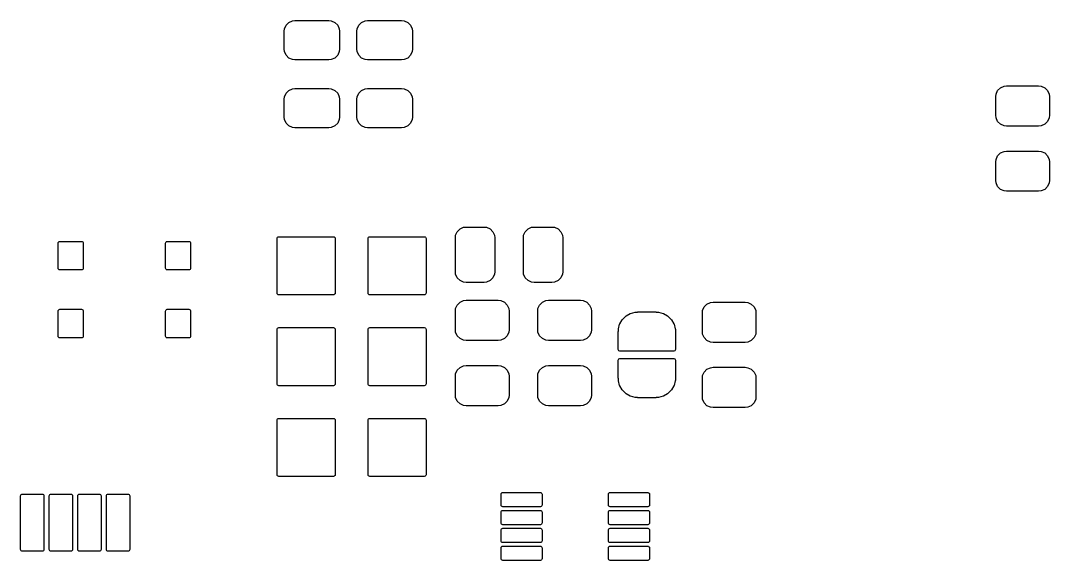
# Model space of a CAD drawing. Header units: inches. Extents: x 0.27 to 5.32, y 0.14 to 3.22.
# Drawn here: x 1.543 to 2.675, y 1.861 to 2.456 of the extents above; entities that cross this region are included whole.
import ezdxf

# ---------------------------------------------------------------- set-up
doc = ezdxf.new("R2010")
doc.units = ezdxf.units.IN
doc.header["$MEASUREMENT"] = 0
doc.layers.add('BLACK', color=250, linetype='CONTINUOUS')

msp = doc.modelspace()

# ---------------------------------------------------------------- linework, layer by layer
at = {"layer": 'BLACK', "linetype": 'CONTINUOUS'}
for p, q in [((1.8327, 2.4439), (1.833, 2.4466)), ((1.833, 2.4466), (1.8348, 2.4506)), ((1.8348, 2.4506), (1.8379, 2.4537)), ((1.8379, 2.4537), (1.8418, 2.4554)), ((1.8418, 2.4554), (1.8445, 2.4557)), ((1.8445, 2.4557), (1.8819, 2.4557)), ((1.8819, 2.4557), (1.8846, 2.4554)), ((1.8846, 2.4554), (1.8886, 2.4537)), ((1.8886, 2.4537), (1.8917, 2.4506)), ((1.8917, 2.4506), (1.8934, 2.4466)), ((1.8934, 2.4466), (1.8937, 2.4439)), ((1.9128, 2.4439), (1.9131, 2.4466)), ((1.9131, 2.4466), (1.9149, 2.4506)), ((1.9149, 2.4506), (1.918, 2.4537)), ((1.918, 2.4537), (1.9219, 2.4554)), ((1.9219, 2.4554), (1.9246, 2.4557)), ((1.9246, 2.4557), (1.962, 2.4557)), ((1.962, 2.4557), (1.9648, 2.4554)), ((1.9648, 2.4554), (1.9687, 2.4537)), ((1.9687, 2.4537), (1.9718, 2.4506)), ((1.9718, 2.4506), (1.9735, 2.4466)), ((1.9735, 2.4466), (1.9739, 2.4439)), ((1.8327, 2.4243), (1.8327, 2.4439)), ((1.8937, 2.4439), (1.8937, 2.4243)), ((1.9128, 2.4243), (1.9128, 2.4439)), ((1.9739, 2.4439), (1.9739, 2.4243)), ((1.833, 2.4215), (1.8327, 2.4243)), ((1.8937, 2.4243), (1.8934, 2.4215)), ((1.9131, 2.4215), (1.9128, 2.4243)), ((1.9739, 2.4243), (1.9735, 2.4215)), ((1.8348, 2.4176), (1.833, 2.4215)), ((1.8379, 2.4145), (1.8348, 2.4176)), ((1.8418, 2.4128), (1.8379, 2.4145)), ((1.8445, 2.4124), (1.8418, 2.4128)), ((1.8819, 2.4124), (1.8445, 2.4124)), ((1.8846, 2.4128), (1.8819, 2.4124)), ((1.8886, 2.4145), (1.8846, 2.4128)), ((1.8917, 2.4176), (1.8886, 2.4145)), ((1.8934, 2.4215), (1.8917, 2.4176)), ((1.9149, 2.4176), (1.9131, 2.4215)), ((1.918, 2.4145), (1.9149, 2.4176)), ((1.9219, 2.4128), (1.918, 2.4145)), ((1.9246, 2.4124), (1.9219, 2.4128)), ((1.962, 2.4124), (1.9246, 2.4124)), ((1.9648, 2.4128), (1.962, 2.4124)), ((1.9687, 2.4145), (1.9648, 2.4128)), ((1.9718, 2.4176), (1.9687, 2.4145)), ((1.9735, 2.4215), (1.9718, 2.4176)), ((1.8348, 2.3758), (1.8379, 2.3789)), ((1.8379, 2.3789), (1.8418, 2.3806)), ((1.8418, 2.3806), (1.8445, 2.3809)), ((1.8445, 2.3809), (1.8819, 2.3809)), ((1.8819, 2.3809), (1.8846, 2.3806)), ((1.8846, 2.3806), (1.8886, 2.3789)), ((1.8886, 2.3789), (1.8917, 2.3758)), ((1.9149, 2.3758), (1.918, 2.3789)), ((1.918, 2.3789), (1.9219, 2.3806)), ((1.9219, 2.3806), (1.9246, 2.3809)), ((1.9246, 2.3809), (1.962, 2.3809)), ((1.962, 2.3809), (1.9648, 2.3806)), ((1.9648, 2.3806), (1.9687, 2.3789)), ((1.9687, 2.3789), (1.9718, 2.3758)), ((2.6159, 2.3748), (2.6177, 2.3788)), ((2.6177, 2.3788), (2.6207, 2.3818)), ((2.6207, 2.3818), (2.6247, 2.3836)), ((2.6247, 2.3836), (2.6274, 2.3839)), ((2.6274, 2.3839), (2.6628, 2.3839)), ((2.6628, 2.3839), (2.6655, 2.3836)), ((2.6655, 2.3836), (2.6695, 2.3818)), ((2.6695, 2.3818), (2.6726, 2.3788)), ((2.6726, 2.3788), (2.6743, 2.3748)), ((1.8327, 2.3691), (1.833, 2.3718)), ((1.8327, 2.3494), (1.8327, 2.3691)), ((1.833, 2.3718), (1.8348, 2.3758)), ((1.8917, 2.3758), (1.8934, 2.3718)), ((1.8934, 2.3718), (1.8937, 2.3691)), ((1.8937, 2.3691), (1.8937, 2.3494)), ((1.9128, 2.3691), (1.9131, 2.3718)), ((1.9128, 2.3494), (1.9128, 2.3691)), ((1.9131, 2.3718), (1.9149, 2.3758)), ((1.9718, 2.3758), (1.9735, 2.3718)), ((1.9735, 2.3718), (1.9739, 2.3691)), ((1.9739, 2.3691), (1.9739, 2.3494)), ((2.6156, 2.3721), (2.6159, 2.3748)), ((2.6156, 2.3514), (2.6156, 2.3721)), ((2.6743, 2.3748), (2.6746, 2.3721)), ((2.6746, 2.3721), (2.6746, 2.3514)), ((1.833, 2.3467), (1.8327, 2.3494)), ((1.8348, 2.3428), (1.833, 2.3467)), ((1.8934, 2.3467), (1.8917, 2.3428)), ((1.8937, 2.3494), (1.8934, 2.3467)), ((1.9131, 2.3467), (1.9128, 2.3494)), ((1.9149, 2.3428), (1.9131, 2.3467)), ((1.9735, 2.3467), (1.9718, 2.3428)), ((1.9739, 2.3494), (1.9735, 2.3467)), ((2.6159, 2.3487), (2.6156, 2.3514)), ((2.6177, 2.3447), (2.6159, 2.3487)), ((2.6207, 2.3417), (2.6177, 2.3447)), ((2.6726, 2.3447), (2.6695, 2.3417)), ((2.6743, 2.3487), (2.6726, 2.3447)), ((2.6746, 2.3514), (2.6743, 2.3487)), ((1.8379, 2.3397), (1.8348, 2.3428)), ((1.8418, 2.338), (1.8379, 2.3397)), ((1.8445, 2.3376), (1.8418, 2.338)), ((1.8819, 2.3376), (1.8445, 2.3376)), ((1.8846, 2.338), (1.8819, 2.3376)), ((1.8886, 2.3397), (1.8846, 2.338)), ((1.8917, 2.3428), (1.8886, 2.3397)), ((1.918, 2.3397), (1.9149, 2.3428)), ((1.9219, 2.338), (1.918, 2.3397)), ((1.9246, 2.3376), (1.9219, 2.338)), ((1.962, 2.3376), (1.9246, 2.3376)), ((1.9648, 2.338), (1.962, 2.3376)), ((1.9687, 2.3397), (1.9648, 2.338)), ((1.9718, 2.3428), (1.9687, 2.3397)), ((2.6247, 2.3399), (2.6207, 2.3417)), ((2.6274, 2.3396), (2.6247, 2.3399)), ((2.6628, 2.3396), (2.6274, 2.3396)), ((2.6655, 2.3399), (2.6628, 2.3396)), ((2.6695, 2.3417), (2.6655, 2.3399)), ((2.6177, 2.3069), (2.6207, 2.31)), ((2.6207, 2.31), (2.6247, 2.3117)), ((2.6247, 2.3117), (2.6274, 2.312)), ((2.6274, 2.312), (2.6628, 2.312)), ((2.6628, 2.312), (2.6655, 2.3117)), ((2.6655, 2.3117), (2.6695, 2.31)), ((2.6695, 2.31), (2.6726, 2.3069)), ((2.6156, 2.3002), (2.6159, 2.3029)), ((2.6156, 2.2796), (2.6156, 2.3002)), ((2.6159, 2.3029), (2.6177, 2.3069)), ((2.6726, 2.3069), (2.6743, 2.3029)), ((2.6743, 2.3029), (2.6746, 2.3002)), ((2.6746, 2.3002), (2.6746, 2.2796)), ((2.6159, 2.2769), (2.6156, 2.2796)), ((2.6177, 2.2729), (2.6159, 2.2769)), ((2.6743, 2.2769), (2.6726, 2.2729)), ((2.6746, 2.2796), (2.6743, 2.2769)), ((2.6207, 2.2698), (2.6177, 2.2729)), ((2.6247, 2.2681), (2.6207, 2.2698)), ((2.6274, 2.2678), (2.6247, 2.2681)), ((2.6628, 2.2678), (2.6274, 2.2678)), ((2.6655, 2.2681), (2.6628, 2.2678)), ((2.6695, 2.2698), (2.6655, 2.2681)), ((2.6726, 2.2729), (2.6695, 2.2698)), ((2.0211, 2.2166), (2.0214, 2.2193)), ((2.0214, 2.2193), (2.0232, 2.2232)), ((2.0232, 2.2232), (2.0262, 2.2263)), ((2.0262, 2.2263), (2.0302, 2.2281)), ((2.0302, 2.2281), (2.0329, 2.2284)), ((2.0329, 2.2284), (2.0526, 2.2284)), ((2.0526, 2.2284), (2.0553, 2.2281)), ((2.0553, 2.2281), (2.0593, 2.2263)), ((2.0593, 2.2263), (2.0623, 2.2232)), ((2.0623, 2.2232), (2.0641, 2.2193)), ((2.0641, 2.2193), (2.0644, 2.2166)), ((2.0959, 2.2166), (2.0962, 2.2193)), ((2.0962, 2.2193), (2.098, 2.2232)), ((2.098, 2.2232), (2.101, 2.2263)), ((2.101, 2.2263), (2.105, 2.2281)), ((2.105, 2.2281), (2.1077, 2.2284)), ((2.1077, 2.2284), (2.1274, 2.2284)), ((2.1274, 2.2284), (2.1301, 2.2281)), ((2.1301, 2.2281), (2.1341, 2.2263)), ((2.1341, 2.2263), (2.1371, 2.2232)), ((2.1371, 2.2232), (2.1389, 2.2193)), ((2.1389, 2.2193), (2.1392, 2.2166)), ((1.5841, 2.2107), (1.5842, 2.2114)), ((1.5841, 2.1831), (1.5841, 2.2107)), ((1.5842, 2.2114), (1.5847, 2.2121)), ((1.5847, 2.2121), (1.5853, 2.2125)), ((1.5853, 2.2125), (1.5861, 2.2126)), ((1.5861, 2.2126), (1.6097, 2.2126)), ((1.6097, 2.2126), (1.6104, 2.2125)), ((1.6104, 2.2125), (1.6111, 2.2121)), ((1.6111, 2.2121), (1.6115, 2.2114)), ((1.6115, 2.2114), (1.6117, 2.2107)), ((1.6117, 2.2107), (1.6117, 2.1831)), ((1.7022, 2.2107), (1.7024, 2.2114)), ((1.7022, 2.1831), (1.7022, 2.2107)), ((1.7024, 2.2114), (1.7028, 2.2121)), ((1.7028, 2.2121), (1.7034, 2.2125)), ((1.7034, 2.2125), (1.7042, 2.2126)), ((1.7042, 2.2126), (1.7278, 2.2126)), ((1.7278, 2.2126), (1.7285, 2.2125)), ((1.7285, 2.2125), (1.7292, 2.2121)), ((1.7292, 2.2121), (1.7296, 2.2114)), ((1.7296, 2.2114), (1.7298, 2.2107)), ((1.7298, 2.2107), (1.7298, 2.1831)), ((1.825, 2.2157), (1.8251, 2.2164)), ((1.825, 2.1557), (1.825, 2.2157)), ((1.8251, 2.2164), (1.8255, 2.2171)), ((1.8255, 2.2171), (1.8262, 2.2175)), ((1.8262, 2.2175), (1.8269, 2.2176)), ((1.8269, 2.2176), (1.8869, 2.2176)), ((1.8869, 2.2176), (1.8877, 2.2175)), ((1.8877, 2.2175), (1.8883, 2.2171)), ((1.8883, 2.2171), (1.8887, 2.2164)), ((1.8887, 2.2164), (1.8889, 2.2157)), ((1.8889, 2.2157), (1.8889, 2.1557)), ((1.925, 2.2157), (1.9251, 2.2164)), ((1.925, 2.1557), (1.925, 2.2157)), ((1.9251, 2.2164), (1.9255, 2.2171)), ((1.9255, 2.2171), (1.9262, 2.2175)), ((1.9262, 2.2175), (1.9269, 2.2176)), ((1.9269, 2.2176), (1.9869, 2.2176)), ((1.9869, 2.2176), (1.9877, 2.2175)), ((1.9877, 2.2175), (1.9883, 2.2171)), ((1.9883, 2.2171), (1.9887, 2.2164)), ((1.9887, 2.2164), (1.9889, 2.2157)), ((1.9889, 2.2157), (1.9889, 2.1557)), ((2.0211, 2.1792), (2.0211, 2.2166)), ((2.0644, 2.2166), (2.0644, 2.1792)), ((2.0959, 2.1792), (2.0959, 2.2166)), ((2.1392, 2.2166), (2.1392, 2.1792)), ((1.5842, 2.1824), (1.5841, 2.1831)), ((1.5847, 2.1817), (1.5842, 2.1824)), ((1.5853, 2.1813), (1.5847, 2.1817)), ((1.5861, 2.1811), (1.5853, 2.1813)), ((1.6097, 2.1811), (1.5861, 2.1811)), ((1.6104, 2.1813), (1.6097, 2.1811)), ((1.6111, 2.1817), (1.6104, 2.1813)), ((1.6115, 2.1824), (1.6111, 2.1817)), ((1.6117, 2.1831), (1.6115, 2.1824)), ((1.7024, 2.1824), (1.7022, 2.1831)), ((1.7028, 2.1817), (1.7024, 2.1824)), ((1.7034, 2.1813), (1.7028, 2.1817)), ((1.7042, 2.1811), (1.7034, 2.1813)), ((1.7278, 2.1811), (1.7042, 2.1811)), ((1.7285, 2.1813), (1.7278, 2.1811)), ((1.7292, 2.1817), (1.7285, 2.1813)), ((1.7296, 2.1824), (1.7292, 2.1817)), ((1.7298, 2.1831), (1.7296, 2.1824)), ((2.0214, 2.1765), (2.0211, 2.1792)), ((2.0232, 2.1725), (2.0214, 2.1765)), ((2.0641, 2.1765), (2.0623, 2.1725)), ((2.0644, 2.1792), (2.0641, 2.1765)), ((2.0962, 2.1765), (2.0959, 2.1792)), ((2.098, 2.1725), (2.0962, 2.1765)), ((2.1389, 2.1765), (2.1371, 2.1725)), ((2.1392, 2.1792), (2.1389, 2.1765)), ((2.0262, 2.1694), (2.0232, 2.1725)), ((2.0302, 2.1677), (2.0262, 2.1694)), ((2.0329, 2.1674), (2.0302, 2.1677)), ((2.0526, 2.1674), (2.0329, 2.1674)), ((2.0553, 2.1677), (2.0526, 2.1674)), ((2.0593, 2.1694), (2.0553, 2.1677)), ((2.0623, 2.1725), (2.0593, 2.1694)), ((2.101, 2.1694), (2.098, 2.1725)), ((2.105, 2.1677), (2.101, 2.1694)), ((2.1077, 2.1674), (2.105, 2.1677)), ((2.1274, 2.1674), (2.1077, 2.1674)), ((2.1301, 2.1677), (2.1274, 2.1674)), ((2.1341, 2.1694), (2.1301, 2.1677)), ((2.1371, 2.1725), (2.1341, 2.1694)), ((1.8251, 2.1549), (1.825, 2.1557)), ((1.8255, 2.1543), (1.8251, 2.1549)), ((1.8262, 2.1539), (1.8255, 2.1543)), ((1.8269, 2.1537), (1.8262, 2.1539)), ((1.8869, 2.1537), (1.8269, 2.1537)), ((1.8877, 2.1539), (1.8869, 2.1537)), ((1.8883, 2.1543), (1.8877, 2.1539)), ((1.8887, 2.1549), (1.8883, 2.1543)), ((1.8889, 2.1557), (1.8887, 2.1549)), ((1.9251, 2.1549), (1.925, 2.1557)), ((1.9255, 2.1543), (1.9251, 2.1549)), ((1.9262, 2.1539), (1.9255, 2.1543)), ((1.9269, 2.1537), (1.9262, 2.1539)), ((1.9869, 2.1537), (1.9269, 2.1537)), ((1.9877, 2.1539), (1.9869, 2.1537)), ((1.9883, 2.1543), (1.9877, 2.1539)), ((1.9887, 2.1549), (1.9883, 2.1543)), ((1.9889, 2.1557), (1.9887, 2.1549)), ((2.0214, 2.1386), (2.0232, 2.1425)), ((2.0232, 2.1425), (2.0262, 2.1456)), ((2.0262, 2.1456), (2.0302, 2.1474)), ((2.0302, 2.1474), (2.0329, 2.1477)), ((2.0329, 2.1477), (2.0683, 2.1477)), ((2.0683, 2.1477), (2.0711, 2.1474)), ((2.0711, 2.1474), (2.075, 2.1456)), ((2.075, 2.1456), (2.0781, 2.1425)), ((2.0781, 2.1425), (2.0798, 2.1386)), ((2.112, 2.1386), (2.1137, 2.1425)), ((2.1137, 2.1425), (2.1168, 2.1456)), ((2.1168, 2.1456), (2.1208, 2.1474)), ((2.1208, 2.1474), (2.1235, 2.1477)), ((2.1235, 2.1477), (2.1589, 2.1477)), ((2.1589, 2.1477), (2.1616, 2.1474)), ((2.1616, 2.1474), (2.1656, 2.1456)), ((2.1656, 2.1456), (2.1686, 2.1425)), ((2.1686, 2.1425), (2.1704, 2.1386)), ((2.2931, 2.1366), (2.2948, 2.1406)), ((2.2948, 2.1406), (2.2979, 2.1436)), ((2.2979, 2.1436), (2.3019, 2.1454)), ((2.3019, 2.1454), (2.3046, 2.1457)), ((2.3046, 2.1457), (2.34, 2.1457)), ((2.34, 2.1457), (2.3427, 2.1454)), ((2.3427, 2.1454), (2.3467, 2.1436)), ((2.3467, 2.1436), (2.3497, 2.1406)), ((2.3497, 2.1406), (2.3515, 2.1366)), ((1.5841, 2.1359), (1.5842, 2.1366)), ((1.5841, 2.1083), (1.5841, 2.1359)), ((1.5842, 2.1366), (1.5847, 2.1373)), ((1.5847, 2.1373), (1.5853, 2.1377)), ((1.5853, 2.1377), (1.5861, 2.1378)), ((1.5861, 2.1378), (1.6097, 2.1378)), ((1.6097, 2.1378), (1.6104, 2.1377)), ((1.6104, 2.1377), (1.6111, 2.1373)), ((1.6111, 2.1373), (1.6115, 2.1366)), ((1.6115, 2.1366), (1.6117, 2.1359)), ((1.6117, 2.1359), (1.6117, 2.1083)), ((1.7022, 2.1359), (1.7024, 2.1366)), ((1.7022, 2.1083), (1.7022, 2.1359)), ((1.7024, 2.1366), (1.7028, 2.1373)), ((1.7028, 2.1373), (1.7034, 2.1377)), ((1.7034, 2.1377), (1.7042, 2.1378)), ((1.7042, 2.1378), (1.7278, 2.1378)), ((1.7278, 2.1378), (1.7285, 2.1377)), ((1.7285, 2.1377), (1.7292, 2.1373)), ((1.7292, 2.1373), (1.7296, 2.1366)), ((1.7296, 2.1366), (1.7298, 2.1359)), ((1.7298, 2.1359), (1.7298, 2.1083)), ((2.0211, 2.1359), (2.0214, 2.1386)), ((2.0211, 2.1152), (2.0211, 2.1359)), ((2.0798, 2.1386), (2.0802, 2.1359)), ((2.0802, 2.1359), (2.0802, 2.1152)), ((2.1117, 2.1359), (2.112, 2.1386)), ((2.1117, 2.1152), (2.1117, 2.1359)), ((2.1704, 2.1386), (2.1707, 2.1359)), ((2.1707, 2.1359), (2.1707, 2.1152)), ((2.2049, 2.1266), (2.2085, 2.1302)), ((2.2085, 2.1302), (2.2089, 2.1306)), ((2.2089, 2.1306), (2.2134, 2.1331)), ((2.2134, 2.1331), (2.2138, 2.1333)), ((2.2138, 2.1333), (2.2188, 2.1346)), ((2.2188, 2.1346), (2.2193, 2.1347)), ((2.2193, 2.1347), (2.2215, 2.1347)), ((2.2215, 2.1347), (2.2219, 2.1349)), ((2.2219, 2.1349), (2.2416, 2.1349)), ((2.2416, 2.1349), (2.242, 2.1347)), ((2.242, 2.1347), (2.2441, 2.1347)), ((2.2441, 2.1347), (2.2447, 2.1346)), ((2.2447, 2.1346), (2.2496, 2.1333)), ((2.2496, 2.1333), (2.2501, 2.1331)), ((2.2501, 2.1331), (2.2545, 2.1306)), ((2.2545, 2.1306), (2.255, 2.1302)), ((2.255, 2.1302), (2.2586, 2.1266)), ((2.2928, 2.1339), (2.2931, 2.1366)), ((2.2928, 2.1132), (2.2928, 2.1339)), ((2.3515, 2.1366), (2.3518, 2.1339)), ((2.3518, 2.1339), (2.3518, 2.1132)), ((1.8251, 2.1164), (1.8255, 2.1171)), ((1.8255, 2.1171), (1.8262, 2.1175)), ((1.8262, 2.1175), (1.8269, 2.1176)), ((1.8269, 2.1176), (1.8869, 2.1176)), ((1.8869, 2.1176), (1.8877, 2.1175)), ((1.8877, 2.1175), (1.8883, 2.1171)), ((1.8883, 2.1171), (1.8887, 2.1164)), ((1.9251, 2.1164), (1.9255, 2.1171)), ((1.9255, 2.1171), (1.9262, 2.1175)), ((1.9262, 2.1175), (1.9269, 2.1176)), ((1.9269, 2.1176), (1.9869, 2.1176)), ((1.9869, 2.1176), (1.9877, 2.1175)), ((1.9877, 2.1175), (1.9883, 2.1171)), ((1.9883, 2.1171), (1.9887, 2.1164)), ((2.2005, 2.1163), (2.2018, 2.1213)), ((2.2018, 2.1213), (2.202, 2.1217)), ((2.202, 2.1217), (2.2046, 2.1262)), ((2.2046, 2.1262), (2.2049, 2.1266)), ((2.2586, 2.1266), (2.2589, 2.1262)), ((2.2589, 2.1262), (2.2615, 2.1217)), ((2.2615, 2.1217), (2.2617, 2.1213)), ((2.2617, 2.1213), (2.263, 2.1163)), ((1.5842, 2.1076), (1.5841, 2.1083)), ((1.5847, 2.1069), (1.5842, 2.1076)), ((1.5853, 2.1065), (1.5847, 2.1069)), ((1.5861, 2.1063), (1.5853, 2.1065)), ((1.6097, 2.1063), (1.5861, 2.1063)), ((1.6104, 2.1065), (1.6097, 2.1063)), ((1.6111, 2.1069), (1.6104, 2.1065)), ((1.6115, 2.1076), (1.6111, 2.1069)), ((1.6117, 2.1083), (1.6115, 2.1076)), ((1.7024, 2.1076), (1.7022, 2.1083)), ((1.7028, 2.1069), (1.7024, 2.1076)), ((1.7034, 2.1065), (1.7028, 2.1069)), ((1.7042, 2.1063), (1.7034, 2.1065)), ((1.7278, 2.1063), (1.7042, 2.1063)), ((1.7285, 2.1065), (1.7278, 2.1063)), ((1.7292, 2.1069), (1.7285, 2.1065)), ((1.7296, 2.1076), (1.7292, 2.1069)), ((1.7298, 2.1083), (1.7296, 2.1076)), ((1.825, 2.1157), (1.8251, 2.1164)), ((1.825, 2.0557), (1.825, 2.1157)), ((1.8887, 2.1164), (1.8889, 2.1157)), ((1.8889, 2.1157), (1.8889, 2.0557)), ((1.925, 2.1157), (1.9251, 2.1164)), ((1.925, 2.0557), (1.925, 2.1157)), ((1.9887, 2.1164), (1.9889, 2.1157)), ((1.9889, 2.1157), (1.9889, 2.0557)), ((2.0214, 2.1125), (2.0211, 2.1152)), ((2.0232, 2.1085), (2.0214, 2.1125)), ((2.0262, 2.1055), (2.0232, 2.1085)), ((2.0302, 2.1037), (2.0262, 2.1055)), ((2.075, 2.1055), (2.0711, 2.1037)), ((2.0781, 2.1085), (2.075, 2.1055)), ((2.0798, 2.1125), (2.0781, 2.1085)), ((2.0802, 2.1152), (2.0798, 2.1125)), ((2.112, 2.1125), (2.1117, 2.1152)), ((2.1137, 2.1085), (2.112, 2.1125)), ((2.1168, 2.1055), (2.1137, 2.1085)), ((2.1208, 2.1037), (2.1168, 2.1055)), ((2.1656, 2.1055), (2.1616, 2.1037)), ((2.1686, 2.1085), (2.1656, 2.1055)), ((2.1704, 2.1125), (2.1686, 2.1085)), ((2.1707, 2.1152), (2.1704, 2.1125)), ((2.2002, 2.1132), (2.2004, 2.1136)), ((2.2002, 2.0935), (2.2002, 2.1132)), ((2.2004, 2.1158), (2.2005, 2.1163)), ((2.2004, 2.1136), (2.2004, 2.1158)), ((2.263, 2.1163), (2.2631, 2.1158)), ((2.2631, 2.1158), (2.2631, 2.1136)), ((2.2631, 2.1136), (2.2632, 2.1132)), ((2.2632, 2.1132), (2.2632, 2.0935)), ((2.2931, 2.1105), (2.2928, 2.1132)), ((2.2948, 2.1066), (2.2931, 2.1105)), ((2.2979, 2.1035), (2.2948, 2.1066)), ((2.3497, 2.1066), (2.3467, 2.1035)), ((2.3515, 2.1105), (2.3497, 2.1066)), ((2.3518, 2.1132), (2.3515, 2.1105)), ((2.0329, 2.1034), (2.0302, 2.1037)), ((2.0683, 2.1034), (2.0329, 2.1034)), ((2.0711, 2.1037), (2.0683, 2.1034)), ((2.1235, 2.1034), (2.1208, 2.1037)), ((2.1589, 2.1034), (2.1235, 2.1034)), ((2.1616, 2.1037), (2.1589, 2.1034)), ((2.3019, 2.1017), (2.2979, 2.1035)), ((2.3046, 2.1014), (2.3019, 2.1017)), ((2.34, 2.1014), (2.3046, 2.1014)), ((2.3427, 2.1017), (2.34, 2.1014)), ((2.3467, 2.1035), (2.3427, 2.1017)), ((2.2008, 2.0922), (2.2002, 2.0935)), ((2.2002, 2.0817), (2.2008, 2.0831)), ((2.2022, 2.0916), (2.2008, 2.0922)), ((2.2008, 2.0831), (2.2022, 2.0837)), ((2.2613, 2.0916), (2.2022, 2.0916)), ((2.2022, 2.0837), (2.2613, 2.0837)), ((2.2627, 2.0922), (2.2613, 2.0916)), ((2.2613, 2.0837), (2.2627, 2.0831)), ((2.2632, 2.0935), (2.2627, 2.0922)), ((2.2627, 2.0831), (2.2632, 2.0817)), ((2.0232, 2.0707), (2.0262, 2.0738)), ((2.0262, 2.0738), (2.0302, 2.0755)), ((2.0302, 2.0755), (2.0329, 2.0758)), ((2.0329, 2.0758), (2.0683, 2.0758)), ((2.0683, 2.0758), (2.0711, 2.0755)), ((2.0711, 2.0755), (2.075, 2.0738)), ((2.075, 2.0738), (2.0781, 2.0707)), ((2.1137, 2.0707), (2.1168, 2.0738)), ((2.1168, 2.0738), (2.1208, 2.0755)), ((2.1208, 2.0755), (2.1235, 2.0758)), ((2.1235, 2.0758), (2.1589, 2.0758)), ((2.1589, 2.0758), (2.1616, 2.0755)), ((2.1616, 2.0755), (2.1656, 2.0738)), ((2.1656, 2.0738), (2.1686, 2.0707)), ((2.2002, 2.062), (2.2002, 2.0817)), ((2.2632, 2.0817), (2.2632, 2.062)), ((2.2948, 2.0687), (2.2979, 2.0718)), ((2.2979, 2.0718), (2.3019, 2.0735)), ((2.3019, 2.0735), (2.3046, 2.0739)), ((2.3046, 2.0739), (2.34, 2.0739)), ((2.34, 2.0739), (2.3427, 2.0735)), ((2.3427, 2.0735), (2.3467, 2.0718)), ((2.3467, 2.0718), (2.3497, 2.0687)), ((2.0211, 2.064), (2.0214, 2.0667)), ((2.0211, 2.0433), (2.0211, 2.064)), ((2.0214, 2.0667), (2.0232, 2.0707)), ((2.0781, 2.0707), (2.0798, 2.0667)), ((2.0798, 2.0667), (2.0802, 2.064)), ((2.0802, 2.064), (2.0802, 2.0433)), ((2.1117, 2.064), (2.112, 2.0667)), ((2.1117, 2.0433), (2.1117, 2.064)), ((2.112, 2.0667), (2.1137, 2.0707)), ((2.1686, 2.0707), (2.1704, 2.0667)), ((2.1704, 2.0667), (2.1707, 2.064)), ((2.1707, 2.064), (2.1707, 2.0433)), ((2.2004, 2.0616), (2.2002, 2.062)), ((2.2004, 2.0595), (2.2004, 2.0616)), ((2.2632, 2.062), (2.2631, 2.0616)), ((2.2631, 2.0616), (2.2631, 2.0595)), ((2.2928, 2.062), (2.2931, 2.0648)), ((2.2928, 2.0414), (2.2928, 2.062)), ((2.2931, 2.0648), (2.2948, 2.0687)), ((2.3497, 2.0687), (2.3515, 2.0648)), ((2.3515, 2.0648), (2.3518, 2.062)), ((2.3518, 2.062), (2.3518, 2.0414)), ((1.8251, 2.0549), (1.825, 2.0557)), ((1.8255, 2.0543), (1.8251, 2.0549)), ((1.8262, 2.0539), (1.8255, 2.0543)), ((1.8269, 2.0537), (1.8262, 2.0539)), ((1.8869, 2.0537), (1.8269, 2.0537)), ((1.8877, 2.0539), (1.8869, 2.0537)), ((1.8883, 2.0543), (1.8877, 2.0539)), ((1.8887, 2.0549), (1.8883, 2.0543)), ((1.8889, 2.0557), (1.8887, 2.0549)), ((1.9251, 2.0549), (1.925, 2.0557)), ((1.9255, 2.0543), (1.9251, 2.0549)), ((1.9262, 2.0539), (1.9255, 2.0543)), ((1.9269, 2.0537), (1.9262, 2.0539)), ((1.9869, 2.0537), (1.9269, 2.0537)), ((1.9877, 2.0539), (1.9869, 2.0537)), ((1.9883, 2.0543), (1.9877, 2.0539)), ((1.9887, 2.0549), (1.9883, 2.0543)), ((1.9889, 2.0557), (1.9887, 2.0549)), ((2.2005, 2.059), (2.2004, 2.0595)), ((2.2018, 2.054), (2.2005, 2.059)), ((2.202, 2.0535), (2.2018, 2.054)), ((2.2046, 2.0491), (2.202, 2.0535)), ((2.2049, 2.0487), (2.2046, 2.0491)), ((2.2589, 2.0491), (2.2586, 2.0487)), ((2.2615, 2.0535), (2.2589, 2.0491)), ((2.2617, 2.054), (2.2615, 2.0535)), ((2.263, 2.059), (2.2617, 2.054)), ((2.2631, 2.0595), (2.263, 2.059)), ((2.0214, 2.0406), (2.0211, 2.0433)), ((2.0232, 2.0367), (2.0214, 2.0406)), ((2.0798, 2.0406), (2.0781, 2.0367)), ((2.0802, 2.0433), (2.0798, 2.0406)), ((2.112, 2.0406), (2.1117, 2.0433)), ((2.1137, 2.0367), (2.112, 2.0406)), ((2.1704, 2.0406), (2.1686, 2.0367)), ((2.1707, 2.0433), (2.1704, 2.0406)), ((2.2085, 2.045), (2.2049, 2.0487)), ((2.2089, 2.0447), (2.2085, 2.045)), ((2.2134, 2.0422), (2.2089, 2.0447)), ((2.2138, 2.042), (2.2134, 2.0422)), ((2.2188, 2.0406), (2.2138, 2.042)), ((2.2193, 2.0406), (2.2188, 2.0406)), ((2.2215, 2.0406), (2.2193, 2.0406)), ((2.2219, 2.0404), (2.2215, 2.0406)), ((2.2416, 2.0404), (2.2219, 2.0404)), ((2.242, 2.0406), (2.2416, 2.0404)), ((2.2441, 2.0406), (2.242, 2.0406)), ((2.2447, 2.0406), (2.2441, 2.0406)), ((2.2496, 2.042), (2.2447, 2.0406)), ((2.2501, 2.0422), (2.2496, 2.042)), ((2.2545, 2.0447), (2.2501, 2.0422)), ((2.255, 2.045), (2.2545, 2.0447)), ((2.2586, 2.0487), (2.255, 2.045)), ((2.2931, 2.0387), (2.2928, 2.0414)), ((2.2948, 2.0347), (2.2931, 2.0387)), ((2.3515, 2.0387), (2.3497, 2.0347)), ((2.3518, 2.0414), (2.3515, 2.0387)), ((2.0262, 2.0336), (2.0232, 2.0367)), ((2.0302, 2.0318), (2.0262, 2.0336)), ((2.0329, 2.0315), (2.0302, 2.0318)), ((2.0683, 2.0315), (2.0329, 2.0315)), ((2.0711, 2.0318), (2.0683, 2.0315)), ((2.075, 2.0336), (2.0711, 2.0318)), ((2.0781, 2.0367), (2.075, 2.0336)), ((2.1168, 2.0336), (2.1137, 2.0367)), ((2.1208, 2.0318), (2.1168, 2.0336)), ((2.1235, 2.0315), (2.1208, 2.0318)), ((2.1589, 2.0315), (2.1235, 2.0315)), ((2.1616, 2.0318), (2.1589, 2.0315)), ((2.1656, 2.0336), (2.1616, 2.0318)), ((2.1686, 2.0367), (2.1656, 2.0336)), ((2.2979, 2.0316), (2.2948, 2.0347)), ((2.3019, 2.0299), (2.2979, 2.0316)), ((2.3046, 2.0296), (2.3019, 2.0299)), ((2.34, 2.0296), (2.3046, 2.0296)), ((2.3427, 2.0299), (2.34, 2.0296)), ((2.3467, 2.0316), (2.3427, 2.0299)), ((2.3497, 2.0347), (2.3467, 2.0316)), ((1.825, 2.0157), (1.8251, 2.0164)), ((1.825, 1.9557), (1.825, 2.0157)), ((1.8251, 2.0164), (1.8255, 2.0171)), ((1.8255, 2.0171), (1.8262, 2.0175)), ((1.8262, 2.0175), (1.8269, 2.0176)), ((1.8269, 2.0176), (1.8869, 2.0176)), ((1.8869, 2.0176), (1.8877, 2.0175)), ((1.8877, 2.0175), (1.8883, 2.0171)), ((1.8883, 2.0171), (1.8887, 2.0164)), ((1.8887, 2.0164), (1.8889, 2.0157)), ((1.8889, 2.0157), (1.8889, 1.9557)), ((1.925, 2.0157), (1.9251, 2.0164)), ((1.925, 1.9557), (1.925, 2.0157)), ((1.9251, 2.0164), (1.9255, 2.0171)), ((1.9255, 2.0171), (1.9262, 2.0175)), ((1.9262, 2.0175), (1.9269, 2.0176)), ((1.9269, 2.0176), (1.9869, 2.0176)), ((1.9869, 2.0176), (1.9877, 2.0175)), ((1.9877, 2.0175), (1.9883, 2.0171)), ((1.9883, 2.0171), (1.9887, 2.0164)), ((1.9887, 2.0164), (1.9889, 2.0157)), ((1.9889, 2.0157), (1.9889, 1.9557)), ((1.8251, 1.9549), (1.825, 1.9557)), ((1.8255, 1.9543), (1.8251, 1.9549)), ((1.8262, 1.9539), (1.8255, 1.9543)), ((1.8269, 1.9537), (1.8262, 1.9539)), ((1.8869, 1.9537), (1.8269, 1.9537)), ((1.8877, 1.9539), (1.8869, 1.9537)), ((1.8883, 1.9543), (1.8877, 1.9539)), ((1.8887, 1.9549), (1.8883, 1.9543)), ((1.8889, 1.9557), (1.8887, 1.9549)), ((1.9251, 1.9549), (1.925, 1.9557)), ((1.9255, 1.9543), (1.9251, 1.9549)), ((1.9262, 1.9539), (1.9255, 1.9543)), ((1.9269, 1.9537), (1.9262, 1.9539)), ((1.9869, 1.9537), (1.9269, 1.9537)), ((1.9877, 1.9539), (1.9869, 1.9537)), ((1.9883, 1.9543), (1.9877, 1.9539)), ((1.9887, 1.9549), (1.9883, 1.9543)), ((1.9889, 1.9557), (1.9887, 1.9549)), ((2.0719, 1.9355), (2.0725, 1.9359)), ((2.0725, 1.9359), (2.0733, 1.9361)), ((2.0733, 1.9361), (2.1146, 1.9361)), ((2.1146, 1.9361), (2.1154, 1.9359)), ((2.1154, 1.9359), (2.116, 1.9355)), ((2.19, 1.9355), (2.1906, 1.9359)), ((2.1906, 1.9359), (2.1914, 1.9361)), ((2.1914, 1.9361), (2.2327, 1.9361)), ((2.2327, 1.9361), (2.2335, 1.9359)), ((2.2335, 1.9359), (2.2341, 1.9355)), ((1.5428, 1.9323), (1.5429, 1.9331)), ((1.5428, 1.8733), (1.5428, 1.9323)), ((1.5429, 1.9331), (1.5433, 1.9337)), ((1.5433, 1.9337), (1.544, 1.9341)), ((1.544, 1.9341), (1.5447, 1.9343)), ((1.5447, 1.9343), (1.5664, 1.9343)), ((1.5664, 1.9343), (1.5671, 1.9341)), ((1.5671, 1.9341), (1.5678, 1.9337)), ((1.5678, 1.9337), (1.5682, 1.9331)), ((1.5682, 1.9331), (1.5683, 1.9323)), ((1.5683, 1.9323), (1.5683, 1.8733)), ((1.5743, 1.9323), (1.5744, 1.9331)), ((1.5743, 1.8733), (1.5743, 1.9323)), ((1.5744, 1.9331), (1.5748, 1.9337)), ((1.5748, 1.9337), (1.5755, 1.9341)), ((1.5755, 1.9341), (1.5762, 1.9343)), ((1.5762, 1.9343), (1.5979, 1.9343)), ((1.5979, 1.9343), (1.5986, 1.9341)), ((1.5986, 1.9341), (1.5993, 1.9337)), ((1.5993, 1.9337), (1.5997, 1.9331)), ((1.5997, 1.9331), (1.5998, 1.9323)), ((1.5998, 1.9323), (1.5998, 1.8733)), ((1.6057, 1.9323), (1.6059, 1.9331)), ((1.6057, 1.8733), (1.6057, 1.9323)), ((1.6059, 1.9331), (1.6063, 1.9337)), ((1.6063, 1.9337), (1.607, 1.9341)), ((1.607, 1.9341), (1.6077, 1.9343)), ((1.6077, 1.9343), (1.6294, 1.9343)), ((1.6294, 1.9343), (1.6301, 1.9341)), ((1.6301, 1.9341), (1.6308, 1.9337)), ((1.6308, 1.9337), (1.6312, 1.9331)), ((1.6312, 1.9331), (1.6313, 1.9323)), ((1.6313, 1.9323), (1.6313, 1.8733)), ((1.6372, 1.9323), (1.6374, 1.9331)), ((1.6372, 1.8733), (1.6372, 1.9323)), ((1.6374, 1.9331), (1.6378, 1.9337)), ((1.6378, 1.9337), (1.6385, 1.9341)), ((1.6385, 1.9341), (1.6392, 1.9343)), ((1.6392, 1.9343), (1.6609, 1.9343)), ((1.6609, 1.9343), (1.6616, 1.9341)), ((1.6616, 1.9341), (1.6623, 1.9337)), ((1.6623, 1.9337), (1.6627, 1.9331)), ((1.6627, 1.9331), (1.6628, 1.9323)), ((1.6628, 1.9323), (1.6628, 1.8733)), ((2.0713, 1.9341), (2.0714, 1.9348)), ((2.0713, 1.9223), (2.0713, 1.9341)), ((2.0714, 1.9348), (2.0719, 1.9355)), ((2.116, 1.9355), (2.1164, 1.9348)), ((2.1164, 1.9348), (2.1166, 1.9341)), ((2.1166, 1.9341), (2.1166, 1.9223)), ((2.1894, 1.9341), (2.1896, 1.9348)), ((2.1894, 1.9223), (2.1894, 1.9341)), ((2.1896, 1.9348), (2.19, 1.9355)), ((2.2341, 1.9355), (2.2345, 1.9348)), ((2.2345, 1.9348), (2.2347, 1.9341)), ((2.2347, 1.9341), (2.2347, 1.9223)), ((2.0714, 1.9215), (2.0713, 1.9223)), ((2.0713, 1.9144), (2.0714, 1.9152)), ((2.0713, 1.9026), (2.0713, 1.9144)), ((2.0719, 1.9209), (2.0714, 1.9215)), ((2.0714, 1.9152), (2.0719, 1.9158)), ((2.0725, 1.9205), (2.0719, 1.9209)), ((2.0719, 1.9158), (2.0725, 1.9162)), ((2.0733, 1.9203), (2.0725, 1.9205)), ((2.0725, 1.9162), (2.0733, 1.9164)), ((2.1146, 1.9203), (2.0733, 1.9203)), ((2.0733, 1.9164), (2.1146, 1.9164)), ((2.1154, 1.9205), (2.1146, 1.9203)), ((2.1146, 1.9164), (2.1154, 1.9162)), ((2.116, 1.9209), (2.1154, 1.9205)), ((2.1154, 1.9162), (2.116, 1.9158)), ((2.1164, 1.9215), (2.116, 1.9209)), ((2.116, 1.9158), (2.1164, 1.9152)), ((2.1166, 1.9223), (2.1164, 1.9215)), ((2.1164, 1.9152), (2.1166, 1.9144)), ((2.1166, 1.9144), (2.1166, 1.9026)), ((2.1896, 1.9215), (2.1894, 1.9223)), ((2.1894, 1.9144), (2.1896, 1.9152)), ((2.1894, 1.9026), (2.1894, 1.9144)), ((2.19, 1.9209), (2.1896, 1.9215)), ((2.1896, 1.9152), (2.19, 1.9158)), ((2.1906, 1.9205), (2.19, 1.9209)), ((2.19, 1.9158), (2.1906, 1.9162)), ((2.1914, 1.9203), (2.1906, 1.9205)), ((2.1906, 1.9162), (2.1914, 1.9164)), ((2.2327, 1.9203), (2.1914, 1.9203)), ((2.1914, 1.9164), (2.2327, 1.9164)), ((2.2335, 1.9205), (2.2327, 1.9203)), ((2.2327, 1.9164), (2.2335, 1.9162)), ((2.2341, 1.9209), (2.2335, 1.9205)), ((2.2335, 1.9162), (2.2341, 1.9158)), ((2.2345, 1.9215), (2.2341, 1.9209)), ((2.2341, 1.9158), (2.2345, 1.9152)), ((2.2347, 1.9223), (2.2345, 1.9215)), ((2.2345, 1.9152), (2.2347, 1.9144)), ((2.2347, 1.9144), (2.2347, 1.9026)), ((2.0714, 1.9018), (2.0713, 1.9026)), ((2.0719, 1.9012), (2.0714, 1.9018)), ((2.1164, 1.9018), (2.116, 1.9012)), ((2.1166, 1.9026), (2.1164, 1.9018)), ((2.1896, 1.9018), (2.1894, 1.9026)), ((2.19, 1.9012), (2.1896, 1.9018)), ((2.2345, 1.9018), (2.2341, 1.9012)), ((2.2347, 1.9026), (2.2345, 1.9018)), ((2.0713, 1.8947), (2.0714, 1.8955)), ((2.0713, 1.8829), (2.0713, 1.8947)), ((2.0714, 1.8955), (2.0719, 1.8961)), ((2.0725, 1.9008), (2.0719, 1.9012)), ((2.0719, 1.8961), (2.0725, 1.8965)), ((2.0733, 1.9006), (2.0725, 1.9008)), ((2.0725, 1.8965), (2.0733, 1.8967)), ((2.1146, 1.9006), (2.0733, 1.9006)), ((2.0733, 1.8967), (2.1146, 1.8967)), ((2.1154, 1.9008), (2.1146, 1.9006)), ((2.1146, 1.8967), (2.1154, 1.8965)), ((2.116, 1.9012), (2.1154, 1.9008)), ((2.1154, 1.8965), (2.116, 1.8961)), ((2.116, 1.8961), (2.1164, 1.8955)), ((2.1164, 1.8955), (2.1166, 1.8947)), ((2.1166, 1.8947), (2.1166, 1.8829)), ((2.1894, 1.8947), (2.1896, 1.8955)), ((2.1894, 1.8829), (2.1894, 1.8947)), ((2.1896, 1.8955), (2.19, 1.8961)), ((2.1906, 1.9008), (2.19, 1.9012)), ((2.19, 1.8961), (2.1906, 1.8965)), ((2.1914, 1.9006), (2.1906, 1.9008)), ((2.1906, 1.8965), (2.1914, 1.8967)), ((2.2327, 1.9006), (2.1914, 1.9006)), ((2.1914, 1.8967), (2.2327, 1.8967)), ((2.2335, 1.9008), (2.2327, 1.9006)), ((2.2327, 1.8967), (2.2335, 1.8965)), ((2.2341, 1.9012), (2.2335, 1.9008)), ((2.2335, 1.8965), (2.2341, 1.8961)), ((2.2341, 1.8961), (2.2345, 1.8955)), ((2.2345, 1.8955), (2.2347, 1.8947)), ((2.2347, 1.8947), (2.2347, 1.8829)), ((2.0714, 1.8822), (2.0713, 1.8829)), ((2.0719, 1.8815), (2.0714, 1.8822)), ((2.0725, 1.8811), (2.0719, 1.8815)), ((2.0733, 1.8809), (2.0725, 1.8811)), ((2.1146, 1.8809), (2.0733, 1.8809)), ((2.1154, 1.8811), (2.1146, 1.8809)), ((2.116, 1.8815), (2.1154, 1.8811)), ((2.1164, 1.8822), (2.116, 1.8815)), ((2.1166, 1.8829), (2.1164, 1.8822)), ((2.1896, 1.8822), (2.1894, 1.8829)), ((2.19, 1.8815), (2.1896, 1.8822)), ((2.1906, 1.8811), (2.19, 1.8815)), ((2.1914, 1.8809), (2.1906, 1.8811)), ((2.2327, 1.8809), (2.1914, 1.8809)), ((2.2335, 1.8811), (2.2327, 1.8809)), ((2.2341, 1.8815), (2.2335, 1.8811)), ((2.2345, 1.8822), (2.2341, 1.8815)), ((2.2347, 1.8829), (2.2345, 1.8822)), ((1.5429, 1.8725), (1.5428, 1.8733)), ((1.5433, 1.8719), (1.5429, 1.8725)), ((1.544, 1.8714), (1.5433, 1.8719)), ((1.5447, 1.8713), (1.544, 1.8714)), ((1.5664, 1.8713), (1.5447, 1.8713)), ((1.5671, 1.8714), (1.5664, 1.8713)), ((1.5678, 1.8719), (1.5671, 1.8714)), ((1.5682, 1.8725), (1.5678, 1.8719)), ((1.5683, 1.8733), (1.5682, 1.8725)), ((1.5744, 1.8725), (1.5743, 1.8733)), ((1.5748, 1.8719), (1.5744, 1.8725)), ((1.5755, 1.8714), (1.5748, 1.8719)), ((1.5762, 1.8713), (1.5755, 1.8714)), ((1.5979, 1.8713), (1.5762, 1.8713)), ((1.5986, 1.8714), (1.5979, 1.8713)), ((1.5993, 1.8719), (1.5986, 1.8714)), ((1.5997, 1.8725), (1.5993, 1.8719)), ((1.5998, 1.8733), (1.5997, 1.8725)), ((1.6059, 1.8725), (1.6057, 1.8733)), ((1.6063, 1.8719), (1.6059, 1.8725)), ((1.607, 1.8714), (1.6063, 1.8719)), ((1.6077, 1.8713), (1.607, 1.8714)), ((1.6294, 1.8713), (1.6077, 1.8713)), ((1.6301, 1.8714), (1.6294, 1.8713)), ((1.6308, 1.8719), (1.6301, 1.8714)), ((1.6312, 1.8725), (1.6308, 1.8719)), ((1.6313, 1.8733), (1.6312, 1.8725)), ((1.6374, 1.8725), (1.6372, 1.8733)), ((1.6378, 1.8719), (1.6374, 1.8725)), ((1.6385, 1.8714), (1.6378, 1.8719)), ((1.6392, 1.8713), (1.6385, 1.8714)), ((1.6609, 1.8713), (1.6392, 1.8713)), ((1.6616, 1.8714), (1.6609, 1.8713)), ((1.6623, 1.8719), (1.6616, 1.8714)), ((1.6627, 1.8725), (1.6623, 1.8719)), ((1.6628, 1.8733), (1.6627, 1.8725)), ((2.0713, 1.875), (2.0714, 1.8758)), ((2.0713, 1.8632), (2.0713, 1.875)), ((2.0714, 1.8758), (2.0719, 1.8764)), ((2.0719, 1.8764), (2.0725, 1.8769)), ((2.0725, 1.8769), (2.0733, 1.877)), ((2.0733, 1.877), (2.1146, 1.877)), ((2.1146, 1.877), (2.1154, 1.8769)), ((2.1154, 1.8769), (2.116, 1.8764)), ((2.116, 1.8764), (2.1164, 1.8758)), ((2.1164, 1.8758), (2.1166, 1.875)), ((2.1166, 1.875), (2.1166, 1.8632)), ((2.1894, 1.875), (2.1896, 1.8758)), ((2.1894, 1.8632), (2.1894, 1.875)), ((2.1896, 1.8758), (2.19, 1.8764)), ((2.19, 1.8764), (2.1906, 1.8769)), ((2.1906, 1.8769), (2.1914, 1.877)), ((2.1914, 1.877), (2.2327, 1.877)), ((2.2327, 1.877), (2.2335, 1.8769)), ((2.2335, 1.8769), (2.2341, 1.8764)), ((2.2341, 1.8764), (2.2345, 1.8758)), ((2.2345, 1.8758), (2.2347, 1.875)), ((2.2347, 1.875), (2.2347, 1.8632)), ((2.0714, 1.8625), (2.0713, 1.8632)), ((2.0719, 1.8618), (2.0714, 1.8625)), ((2.0725, 1.8614), (2.0719, 1.8618)), ((2.0733, 1.8613), (2.0725, 1.8614)), ((2.1146, 1.8613), (2.0733, 1.8613)), ((2.1154, 1.8614), (2.1146, 1.8613)), ((2.116, 1.8618), (2.1154, 1.8614)), ((2.1164, 1.8625), (2.116, 1.8618)), ((2.1166, 1.8632), (2.1164, 1.8625)), ((2.1896, 1.8625), (2.1894, 1.8632)), ((2.19, 1.8618), (2.1896, 1.8625)), ((2.1906, 1.8614), (2.19, 1.8618)), ((2.1914, 1.8613), (2.1906, 1.8614)), ((2.2327, 1.8613), (2.1914, 1.8613)), ((2.2335, 1.8614), (2.2327, 1.8613)), ((2.2341, 1.8618), (2.2335, 1.8614)), ((2.2345, 1.8625), (2.2341, 1.8618)), ((2.2347, 1.8632), (2.2345, 1.8625))]:
    msp.add_line(p, q, dxfattribs=at)

doc.saveas('drawing.dxf')
